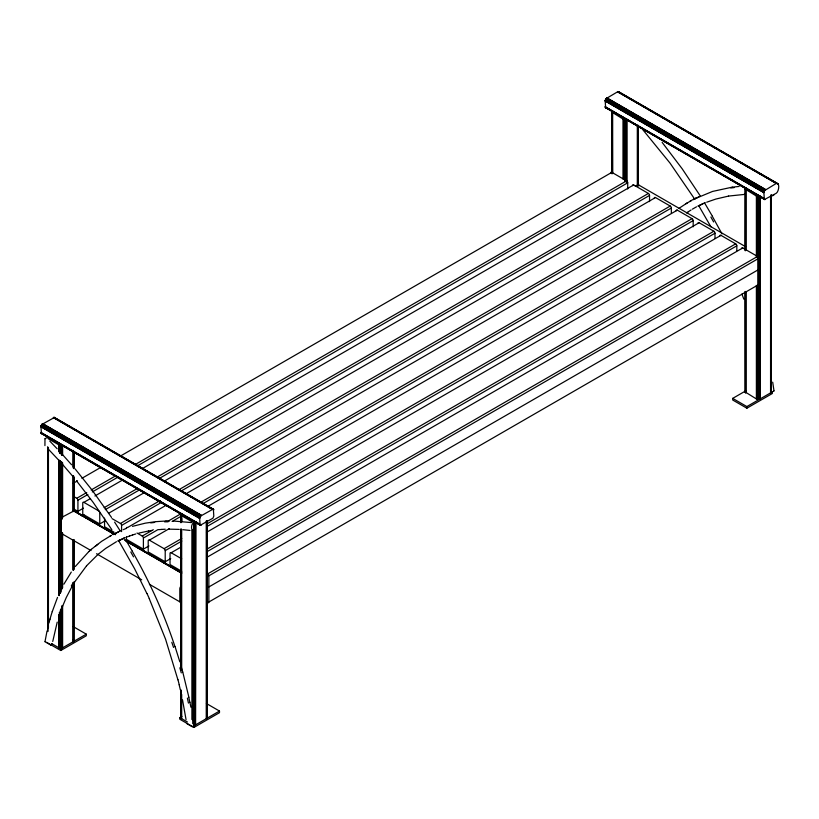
<?xml version="1.0" encoding="UTF-8"?>
<svg xmlns="http://www.w3.org/2000/svg" width="819" height="819" viewBox="0 0 819 819"><rect width="100%" height="100%" fill="white"/><g stroke="black" fill="none" stroke-linecap="round" stroke-linejoin="round"><path stroke-width="1.23" d="M41.421 433.579L40.96 426.586L41.861 424.477L54.515 417.424M200.112 525.204L199.662 518.212L200.563 516.103L213.216 509.049M605.64 107.821L605.19 100.839L606.255 98.526L617.721 91.738L618.888 91.748L619.348 92.875M764.342 199.447L763.881 192.68L764.629 190.561L776.238 183.456C780.21 182.432 778.91 191.615 776.238 193.274L764.485 199.519M45.004 641.676L47.041 630.937M73.147 583.046L73.147 641.748L73.894 640.775M611.916 111.978L612.663 111.005M745.106 188.882L745.853 187.909M745.106 391.769L745.679 390.909M52.744 641.472L57.217 622.133M774.078 194.82L772.522 195.843M48.966 622.993L49.99 619.144M49.939 619.215L52.201 611.701M52.262 611.629L57.525 597.409M44.973 438.789L44.922 445.597M181.286 521.898C182.913 519.707 179.402 511.107 181.623 515.755L192.373 521.949L195.383 522.041L195.383 724.928L193.581 725.143M770.566 196.386L770.566 392.885L771.037 391.165M61.978 607.749L66.237 597.604L72.768 585.042M193.939 529.842C197.062 517.895 189.189 523.863 192.281 530.671M63.892 584.182L71.294 572.061M206.337 520.864L206.337 718.642L207.084 717.669L207.084 521.007M71.304 585.913L73.096 582.944M72.727 585.094L74.519 582.125M74.56 582.074L86.548 565.816M773.975 390.919L746.877 406.572L732.708 398.382L732.708 400.02L746.877 408.2L772.378 393.478L772.256 391.769M75.307 566.502L88.872 551.535M193.898 529.903L192.424 530.763M86.527 565.827L98.085 554.361M88.851 551.556L91.298 549.344M91.319 549.334L101.658 541.308L111.394 535.35L109.981 536.158M118.694 540.642L123.628 538.359L117.844 541.062L120.71 539.66L118.673 540.653L134.572 568.683L146.918 593.56M98.075 554.371L105.651 548.443L116.452 541.707M95.25 546.375L97.809 544.328M48.249 436.875L47.686 437.889L48.434 438.861L59.173 445.045L62.183 445.137L62.183 455.344M181.449 716.666L180.876 717.669L181.623 718.642L181.623 694.399M122.717 538.769L124.447 537.786M679.094 208.272L687.264 202.877M642.649 129.504L670.003 163.073L694.543 198.894L712.561 191.431L732.268 187.152M686.629 212.93L688.38 211.722M120.198 530.937L112.827 534.633L118.673 531.818M688.369 211.732L691.041 210.002M685.912 203.767L692.065 200.123M702.989 203.767L697.942 206.142L704.535 202.877L712.387 216.216M124.386 537.827L125.072 537.52M45.055 438.708L46.478 437.889M73.096 483.384L77.518 480.835M81.931 478.286L100.696 467.454M120.567 455.978L611.844 172.348L626.576 180.856A1.607 0.921 60 0 1 627.712 182.811L627.712 188.994M73.638 496.447L76.791 498.269L86.732 492.526M91.144 489.977L115.438 475.962M135.309 464.486L626.576 180.856M73.679 508.906L77.928 511.353L77.928 500.235L87.868 494.492M92.281 491.943L117.67 477.282M137.541 465.816L627.712 182.811M105.282 520.761L99.754 523.955L82.75 514.137L82.75 503.009A1.607 0.921 60 0 1 83.876 502.354L90.499 498.536M94.922 495.986L122.522 480.047M142.383 468.581L633.66 184.94L648.402 193.448A1.607 0.921 60 0 1 649.539 195.413L649.539 201.597M635.268 186.312L637.377 185.094A2.57 1.484 -60 0 1 639.096 185.544M77.928 511.353L83.456 508.159M81.593 515.786L83.804 514.506M104.136 507.678L137.254 488.554M157.125 477.088L648.402 193.448M105.272 509.643L139.496 489.885M159.357 478.419L649.539 195.413M108.978 513.063L144.339 492.649M164.179 481.193L655.487 197.543L670.218 206.05A1.607 0.921 60 0 1 671.355 208.016L671.355 212.96M112.019 518.601L120.434 523.464L160.176 500.522M178.952 489.68L670.218 206.05M121.57 531.613L121.57 525.429L161.312 502.477M181.183 491.011L671.355 208.016M690.079 201.249L691.492 200.43M127.488 527.569L166.165 505.251M186.036 493.775L677.313 210.135L692.045 218.642A1.607 0.921 60 0 1 693.181 220.608L693.181 226.791M136.998 533.026L142.26 536.066L153.296 529.688M167.649 521.406L180.897 513.759M200.768 502.282L692.045 218.642M148.925 545.956L143.397 549.15L143.397 538.022L157.739 529.739M172.092 521.457L180.927 516.359M203.01 503.603L693.181 220.608M170.741 558.558L165.213 561.752L148.208 551.934L148.208 540.806A1.607 0.921 60 0 1 149.345 540.151L169.216 528.685M207.821 506.398L699.129 222.737L713.871 231.245A1.607 0.921 60 0 1 714.997 233.21L714.997 238.155M149.345 540.151L164.076 548.658L181.746 538.462M207.135 523.802L713.871 231.245M165.213 561.752L165.213 550.624L181.777 541.062M207.166 526.402L714.997 233.21M181.726 571.283L170.035 564.537L170.035 553.409A1.607 0.921 60 0 1 171.161 552.753L181.101 547.02M206.49 532.36L720.955 235.34L735.687 243.847A1.607 0.921 60 0 1 736.824 245.802L736.824 250.747M206.879 549.15L735.687 243.847M206.91 551.75L736.824 245.802M52.232 644.103L50.686 644.952M207.34 557.063L742.772 247.932L757.514 256.439A1.607 0.921 60 0 1 758.64 258.405L208.855 575.818L208.855 601.996A1.607 0.921 60 0 1 207.719 602.651M51.597 643.57L60.79 648.873L86.292 634.152L86.292 635.79L60.79 650.511L46.622 642.331M757.514 256.439L207.719 573.863A1.607 0.921 60 0 1 208.855 575.818M758.64 269.533L208.855 586.947L206.726 585.718M208.825 602.016L758.64 284.582A1.607 0.921 60 0 1 757.923 285.391M206.408 703.501L219.492 711.056L219.492 712.684L193.98 727.415L179.811 719.236L179.811 717.598L181.941 716.369M732.708 398.382L745.464 391.021M192.414 726.688L219.492 711.056M692.362 209.173L696.549 206.797M698.699 196.939L692.935 199.713L695.843 198.259L694.614 198.853M611.916 112.131L623.402 119.287L626.832 119.185L626.832 181.716M58.978 614.649L58.978 647.829L61.19 648.249L62.602 647.829L62.602 605.722M745.106 391.922L756.602 399.078L760.022 398.976L760.022 196.089M195.383 724.928L195.792 521.846M606.992 107.739L605.784 107.893M74.355 510.687L62.602 516.932A2.57 1.484 -60 0 0 60.79 520.075L60.79 532.248A2.57 1.484 -60 0 0 61.865 533.538M704.483 202.907L705.179 202.6M745.106 189.035L756.602 196.191L759.827 196.191L759.827 399.078M123.157 529.678L126.208 528.48M706.695 202.211L715.816 199.068L728.572 196.079M126.587 537.131L129.597 535.995M129.576 536.005L132.647 534.94M132.627 534.95L135.719 533.988M132.463 526.351L145.454 523.136L155.538 521.683M42.383 433.661L41.554 433.65M200.256 525.276L212.909 518.222L213.81 516.113L213.36 509.121M138.851 533.108L148.464 530.999M728.613 196.069L745.341 194.318M148.515 530.978L151.802 530.456M732.227 187.172L739.137 186.435M730.804 187.981L734.223 187.582M150.706 522.901L154.126 522.502M155.59 521.672L166.052 521.007M158.436 529.678L161.834 529.412M161.814 529.412L165.243 529.228M165.991 521.017L169.543 520.976M164.578 521.836L168.12 521.795M168.694 529.146L179.259 529.402M173.188 521.007L191.533 522.594M182.811 529.668L190.049 530.456M50.583 644.942L45.065 641.758M618.437 91.585L777.804 183.599M618.099 91.615L777.958 183.906M617.915 91.656L778.009 184.091M617.721 91.738L776.422 183.354M617.536 91.83L776.238 183.456M606.992 97.922L765.693 189.547M606.807 98.034L765.509 189.66M606.613 98.178L765.315 189.803M606.429 98.341L765.13 189.967M606.255 98.526L764.956 190.151M606.091 98.72L764.782 190.346M605.927 98.935L764.629 190.561M605.784 99.16L764.485 190.786M605.64 99.386L764.342 191.011M605.528 99.631L764.229 191.257M605.425 99.867L764.127 191.492M605.333 100.113L764.035 191.738M605.272 100.358L763.973 191.984M605.221 100.604L763.922 192.23M605.19 100.839L763.892 192.465M605.18 101.054L763.881 192.68M605.18 106.685L763.881 198.311M605.19 106.9L763.892 198.526M605.221 107.105L763.922 198.73M605.272 107.279L764.956 199.601M605.425 107.596L764.782 199.601M638.585 184.93L745.628 246.724M54.218 417.342L213.575 509.357M53.87 417.362L213.728 509.664M53.685 417.414L213.779 509.848M53.491 417.485L212.193 509.111M53.307 417.588L212.008 509.213M42.762 423.669L201.464 515.294M42.578 423.792L201.279 515.417M42.383 423.935L201.085 515.561M42.199 424.099L200.901 515.724M42.025 424.283L200.727 515.909M41.861 424.477L200.563 516.103M41.697 424.692L200.399 516.318M41.554 424.907L200.256 516.533M41.421 425.143L200.112 516.769M41.298 425.378L200 517.004M41.196 425.624L199.897 517.25M41.104 425.87L199.805 517.495M41.042 426.115L199.744 517.741M40.991 426.351L199.693 517.977M40.96 426.586L199.662 518.212M40.95 426.812L199.652 518.437M40.95 432.442L199.652 524.068M40.96 432.657L199.662 524.283M40.991 432.852L200.901 525.337M41.104 433.2L200.727 525.358M41.298 433.476L200.399 525.327M83.876 502.354L98.618 510.861A1.607 0.921 60 0 1 99.754 512.827L99.754 523.955M171.161 552.753L181.695 558.824M114.128 532.258L104.566 526.74L104.566 518.079M143.397 549.15L126.392 539.332L126.392 536.865M74.048 510.606L115.489 534.531M125.184 540.028L181.398 572.481M73.7 510.626L115.581 534.674M124.396 539.772L181.89 572.962M73.526 510.677L114.588 534.387M125.317 540.581L181.521 573.034M73.331 510.749L114.107 534.295M126.239 541.298L181.337 573.105M61.251 533.384L91.011 550.563M96.519 553.746L141.707 579.832M149.416 584.285L180.415 602.18M73.208 626.596L86.292 634.152M179.811 717.598L187.438 722M186.671 723.515L192.137 726.678M73.321 639.762L73.894 640.622M54.658 417.506L55.027 418.038M74.488 510.759L74.918 511.486M49.805 441.124L57.166 448.771M48.126 448.914L58.988 460.452M60.811 452.682L71.57 464.752M62.551 464.414L73.055 476.627M75.092 468.877L92.219 490.274L111.527 517.444M76.495 480.804L93.161 502.395L111.855 529.719M662.141 142.373L682.155 168.755L700.327 195.997M206.808 716.922L207.084 717.516M114.609 522.112L120.229 530.917M698.771 205.743L710.964 226.894M126.669 541.482L132.289 551.136M712.315 216.257L721.989 233.865M710.892 217.076L713.636 221.949M132.217 551.177C149.549 581.47 164.046 613.462 174.969 646.621M130.794 551.996L133.528 556.869M146.99 593.499L149.293 598.525M149.222 598.587L165.551 639.158L177.907 679.78M741.932 294.052L743.826 299.15M171.816 642.342L173.556 647.44M175.031 646.549L179.852 661.834M181.275 666.983L182.688 672.061M179.852 667.802L181.275 672.88M182.75 671.989L188.872 697.204M177.969 679.709L179.228 684.745M179.166 684.827L180.354 689.854M188.81 697.276L189.844 702.272M187.397 698.095L188.431 703.091M182.524 699.856L186.056 719.645M189.906 702.2L190.868 707.176M772.696 382.156L773.996 390.858M771.232 194.953L771.232 392.229M771.15 194.799L771.037 392.516M770.904 196.14L770.904 392.649M770.751 196.263L770.751 392.772M759.612 196.284L759.612 399.17M759.377 196.355L759.377 399.252M759.131 196.427L759.131 399.314M758.875 196.468L758.875 399.355M758.609 196.499L758.609 399.396M758.343 196.519L758.343 399.406M758.077 196.519L758.077 399.406M757.81 196.499L757.81 257.75M757.81 285.821L757.81 399.396M757.544 196.468L757.544 257.719M757.544 285.79L757.544 399.355M757.288 196.427L757.288 257.668M757.288 285.749L757.288 399.314M757.053 196.355L757.053 256.337M757.053 285.677L757.053 399.252M756.817 196.284L756.817 256.255M756.817 285.606L756.817 399.17M756.602 196.191L756.602 256.163M756.602 285.514L756.602 399.078M756.398 196.089L756.398 257.34M756.398 285.411L756.398 398.976M746.877 406.572L746.877 408.2M745.853 189.998L745.853 249.979M745.853 292.086L745.853 392.885M745.679 188.022L745.679 249.856M745.679 291.963L745.679 392.772M745.515 188.145L745.515 249.734M745.515 291.84L745.515 392.649M745.382 188.278L745.28 250.737M745.28 291.564L745.382 392.516M745.188 188.575L745.188 250.583M745.188 291.421L745.188 392.229M638.124 126.013L638.124 186.138M638.032 125.194L638.032 185.678M637.847 125.491L637.847 185.463M637.714 125.624L637.714 185.596M637.551 125.747L637.551 185.718M637.377 125.86L637.377 185.831M626.627 119.287L626.627 181.818M626.412 119.379L626.412 181.91M626.177 119.461L626.177 181.982M625.931 119.523L625.931 180.774M625.685 119.574L625.685 180.825M625.419 119.605L625.419 180.856M625.153 119.615L625.153 180.866M624.887 119.615L624.887 180.866M624.621 119.605L624.621 180.856M624.354 119.574L624.354 179.545M624.098 119.523L624.098 179.494M623.853 119.461L623.853 179.433M623.617 119.379L623.617 179.361M623.402 119.287L623.402 179.269M623.208 119.185L623.208 179.156M612.663 113.104L612.663 173.075M612.325 112.858L612.479 172.963M612.192 111.384L612.192 172.696M612.08 111.527L612.08 173.833M611.936 111.824L611.936 173.536M207.002 520.71L206.92 718.13M206.808 521.693L206.808 718.273M206.675 521.898L206.675 718.406M206.521 520.741L206.521 718.529M195.598 521.949L195.598 724.835M195.147 522.112L195.147 724.999M194.902 522.174L194.902 725.061M194.646 522.225L194.646 725.112M194.379 522.256L194.379 725.143M194.113 522.276L194.113 725.163M193.98 725.777L193.98 727.415M193.847 522.276L193.847 725.163M193.581 529.913L193.581 723.873M193.315 529.883L193.315 723.842M193.069 529.832L193.069 723.791M192.823 529.77L192.823 719.901M192.588 529.698L192.588 719.819M192.373 530.876L192.373 719.727M192.168 530.773L192.168 719.625M181.623 515.755L181.623 522.133M181.623 529.791L181.623 670.157M181.449 515.642L181.449 522.02M181.449 529.678L181.449 670.044M181.449 694.287L181.449 718.529M181.286 529.217L181.153 668.509M181.153 690.192L181.286 718.406M181.05 514.178L181.05 521.836M181.05 529.279L181.05 668.365M181.05 690.274L181.05 718.13M180.968 514.322L180.968 522.747M180.907 528.982L180.968 668.212M180.968 690.417L180.968 717.976M73.864 451.617L73.864 468.663M73.894 477.293L73.864 510.769M73.864 539.66L73.894 569.318M73.864 582.227L73.864 640.929M73.72 451.105L73.812 468.048M73.812 476.474L73.72 511.076M73.812 539.506L73.72 569.768M73.812 582.381L73.72 641.226M73.618 451.177L73.485 467.966M73.485 475.624L73.485 511.353M73.485 540.356L73.485 570.044M73.485 582.473L73.485 641.502M73.321 451.504L73.321 468.089M73.321 475.747L73.321 511.476M73.321 539.547L73.321 570.167M73.321 582.34L73.321 641.625M73.147 450.337L73.147 466.932M73.147 475.859L73.147 511.588M73.147 539.66L73.147 570.29M62.602 444.942L62.602 455.149M62.602 462.807L62.602 517.68M62.602 532.985L62.602 587.858M62.398 445.045L62.398 455.251M62.398 462.909L62.398 517.782M62.398 533.087L62.398 587.96M62.398 605.825L62.398 647.931M62.183 463.001L62.183 517.874M62.183 533.179L62.183 588.052M62.183 605.917L62.183 648.024M61.947 445.219L61.947 455.425M61.947 463.083L61.947 517.946M61.947 533.261L61.947 588.134M61.947 605.999L61.947 648.105M61.712 445.28L61.712 454.207M61.712 461.865L61.712 519.287M61.712 533.323L61.712 589.465M61.712 608.609L61.712 648.167M61.456 445.331L61.456 454.258M61.456 461.916L61.456 519.338M61.456 533.374L61.456 589.516M61.456 608.66L61.456 648.218M61.19 445.362L61.19 454.289M61.19 461.947L61.19 519.369M61.19 532.125L61.19 589.547M61.19 608.691L61.19 648.249M60.923 445.372L60.923 453.03M60.923 461.967L60.923 592.117M60.923 609.981L60.923 648.259M60.79 648.873L60.79 650.511M60.657 445.372L60.657 453.03M60.657 461.967L60.657 592.117M60.657 609.981L60.657 648.259M60.391 445.362L60.391 453.02M60.391 461.947L60.391 592.096M60.391 609.96L60.391 648.249M60.125 445.331L60.125 452.979M60.125 460.636L60.125 593.345M60.125 612.489L60.125 648.218M59.869 445.28L59.869 452.938M59.869 460.595L59.869 593.294M59.869 612.438L59.869 648.167M59.623 445.219L59.623 452.876M59.623 460.524L59.623 593.232M59.623 612.377L59.623 648.105M59.388 445.137L59.388 452.794M59.388 460.452L59.388 593.161M59.388 612.295L59.388 648.024M59.173 445.045L59.173 451.423M59.173 460.36L59.173 595.618M59.173 614.762L59.173 647.931M58.978 444.942L58.978 451.32M58.978 460.258L58.978 595.515M48.434 447.788L48.434 627.712M48.249 448.945L48.249 627.589M48.096 448.822L48.096 627.467M47.963 448.689L47.963 627.334M47.768 447.123L47.768 631.377M47.717 446.969L47.717 631.531M181.439 601.054A1.28 0.737 -60 0 1 180.723 600.45L180.723 588.267A1.28 0.737 -60 0 1 181.439 586.834M61.691 519.553A1.28 0.737 -60 0 1 61.814 518.959M181.439 602.119A2.57 1.484 -60 0 1 179.811 600.972L179.811 588.8A2.57 1.484 -60 0 1 181.439 585.78M654.35 198.198A1.607 0.921 60 0 1 655.487 197.543M120.434 523.464A1.607 0.921 60 0 1 121.57 525.429M632.534 185.596A1.607 0.921 60 0 1 633.66 184.94M610.708 172.993A1.607 0.921 60 0 1 611.844 172.348M76.791 498.269A1.607 0.921 60 0 1 77.928 500.235M697.993 223.392A1.607 0.921 60 0 1 699.129 222.737M164.076 548.658A1.607 0.921 60 0 1 165.213 550.624M719.819 235.995A1.607 0.921 60 0 1 720.955 235.34M741.635 248.587A1.607 0.921 60 0 1 742.772 247.932M676.177 210.79A1.607 0.921 60 0 1 677.313 210.135M126.392 528.214A1.607 0.921 60 0 1 127.518 527.559M142.26 536.066A1.607 0.921 60 0 1 143.397 538.022"/></g></svg>
